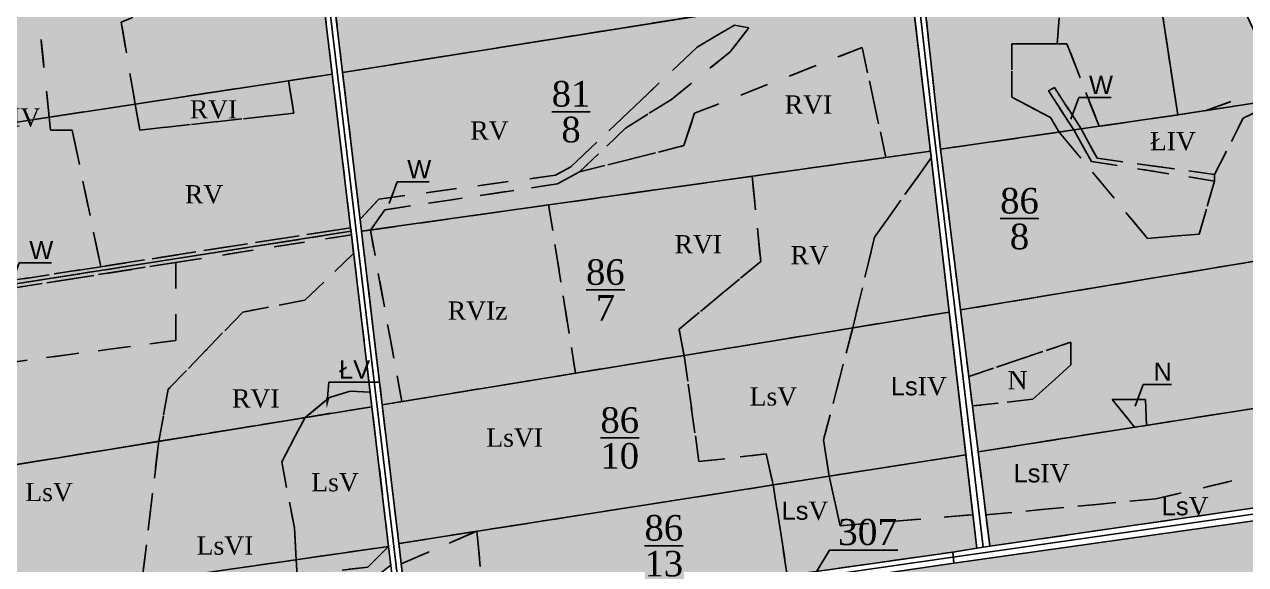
# Model space of a CAD drawing. Header units: millimetres. Extents: x 1380 to 3497, y 917 to 2357.
# Drawn here: x 2198.3 to 2666.4, y 1164.2 to 1371.3 of the extents above; entities that cross this region are included whole.
import ezdxf
from ezdxf import colors
from ezdxf.entities.mleader import LeaderData, LeaderLine
from ezdxf.math import Vec2, Vec3

# ---------------------------------------------------------------- set-up
doc = ezdxf.new("R2010")
doc.units = ezdxf.units.MM
doc.linetypes.add('UZYTEK', pattern=[20, 10, -10])
for name, color, linetype in [('DROGI ODSZKODOWANIA', 7, 'Continuous'), ('dzialki', 250, 'Continuous'), ('Num użytków', 250, 'Continuous'), ('Numeracja', 7, 'Continuous'), ('Obreb', 2, 'Continuous'), ('Odszkodowanie', 7, 'Continuous'), ('Pokolorwane użytki', 7, 'Continuous'), ('Rowy', 250, 'UZYTEK'), ('Uzytki', 250, 'UZYTEK'), ('W', 250, 'Continuous')]:
    doc.layers.add(name, color=color, linetype=linetype)
doc.styles.add('Całkowite', font='times.ttf', dxfattribs={"height": 10})
doc.styles.get("Standard").update_dxf_attribs({"font": 'arial.ttf'})
doc.styles.add('Uzytki', font='times.ttf', dxfattribs={"height": 7})
doc.styles.add('Ułamki', font='times.ttf', dxfattribs={"height": 14})

# ---------------------------------------------------------------- blocks, each defined once
blk = doc.blocks.new('_None')

msp = doc.modelspace()

# ---------------------------------------------------------------- hatches: boundary and pattern name
at = {"layer": 'Obreb', "true_color": 0xf4ee51}
h = msp.add_hatch(color=41, dxfattribs=at)
h.dxf.hatch_style = 1
h.paths.add_polyline_path([(1843.77, 2075.91), (1839.89, 2076.73), (1821.8, 2074.33), (1789.76, 2070.08), (1739.27, 2064.25), (1569.18, 2044.6), (1564.53, 2044.15), (1500.42, 2035.92), (1473.15, 2032.87), (1468.93, 1980), (1462.92, 1894.61), (1456.31, 1773.44), (1452.55, 1718.71), (1450.66, 1680.7), (1442.54, 1619.86), (1424.58, 1499.01), (1404.87, 1303.08), (1390.68, 1109.1), (1379.54, 977.39), (1416.06, 982.26), (1503.01, 993.87), (1504.63, 994.09), (1506.25, 994.3), (1621.93, 1009.75), (1623.42, 1009.95), (1726.06, 1023.65), (1744.84, 1026.16), (1749.27, 1026.75), (2001.11, 1060.37), (2068.99, 1069.43), (2152.68, 1080.6), (2558.18, 1139.98), (2925.58, 1191.89), (2950.42, 1195.27), (3034.81, 1077.94), (3080.44, 1228.22), (3101.82, 1235.05), (3049.2, 1373.09), (3047.94, 1379.97), (3036.54, 1465.16), (3034.11, 1481.41), (3037.35, 1523.54), (3064.08, 1535.14), (3042.44, 1582.63), (3034.82, 1599.34), (3026.23, 1623.42), (3022.72, 1647.12), (3015.17, 1693.82), (3010.46, 1738.63), (3007.5, 1779.8), (3007.5, 1828.93), (2995.54, 1854.86), (2982.24, 1913.84), (2978.33, 1926.18), (2939.25, 2070.19), (2911.03, 2085.83), (2875.11, 2109.04), (2851.35, 2127.45), (2832.79, 2142.28), (2800.7, 2188.75), (2762.52, 2156.94), (2761.01, 2154.88), (2592.26, 2137.52), (2569.19, 2140.22), (2541.29, 2148.28), (2358.61, 2230.49), (2370.36, 2167.83), (2372.08, 2158.65), (2124.8, 2119.92)])
h.paths.add_polyline_path([(2128.67, 2095.22), (2401.4, 2137.94), (2394.93, 2172.44), (2392, 2188.04), (2532.65, 2124.75), (2564.24, 2115.63), (2592.09, 2112.37), (2774.63, 2131.15), (2780.88, 2139.71), (2795.68, 2152.03), (2814.31, 2125.04), (2835.89, 2107.8), (2860.65, 2088.62), (2898.18, 2064.37), (2917.89, 2053.45), (2954.34, 1919.13), (2958.08, 1907.3), (2971.73, 1846.78), (2982.5, 1823.44), (2982.5, 1778.91), (2985.55, 1736.43), (2990.38, 1690.52), (2998.01, 1643.29), (3001.86, 1617.33), (3011.63, 1589.94), (3019.69, 1572.27), (3030.77, 1547.94), (3018.26, 1542.51), (3013.6, 1540.82), (3008.97, 1480.5), (3011.79, 1461.65), (3023.24, 1376.04), (3025.03, 1366.32), (3069.05, 1250.82), (3060.33, 1248.04), (3025.58, 1133.59), (2961.94, 1222.07), (2922.15, 1216.65), (2554.62, 1164.73), (2149.21, 1105.36), (2065.68, 1094.21), (1997.8, 1085.15), (1745.96, 1051.53), (1741.53, 1050.94), (1722.75, 1048.43), (1620.11, 1034.73), (1618.62, 1034.53), (1502.94, 1019.08), (1501.32, 1018.87), (1499.71, 1018.65), (1412.75, 1007.04), (1407.07, 1006.29), (1415.61, 1107.14), (1429.78, 1300.92), (1449.4, 1495.92), (1467.3, 1616.37), (1475.58, 1678.42), (1477.51, 1717.23), (1481.26, 1771.9), (1487.87, 1893.05), (1493.86, 1978.13), (1496.43, 2010.32), (1503.4, 2011.1), (1567.32, 2019.31), (1571.82, 2019.74), (1742.14, 2039.42), (1792.84, 2045.27), (1825.09, 2049.55), (1838.91, 2051.38), (1843.08, 2050.5)], flags=16)
at = {"layer": 'Pokolorwane użytki', "true_color": 0xffff5c}
h = msp.add_hatch(color=51, dxfattribs=at)
h.dxf.hatch_style = 1
h.paths.add_polyline_path([(2628.73, 1413.29), (2626.61, 1427.18), (2572.99, 1471.93), (2546.97, 1466.94), (2538.49, 1473.32), (2537.02, 1487.04), (2534.17, 1484.75), (2533.15, 1472.39), (2549.5, 1323.48), (2594.98, 1330.06), (2591.68, 1335.66), (2576.79, 1343.4), (2576.79, 1363.93), (2594.23, 1363.93), (2597.49, 1408.45)])
h = msp.add_hatch(color=51, dxfattribs=at)
h.dxf.hatch_style = 1
h.paths.add_polyline_path([(2531.65, 1442.06), (2522.24, 1429.78), (2503.95, 1427.31), (2499.99, 1468.26), (2484.37, 1465.95), (2487.23, 1433.49), (2448.89, 1416.09), (2445.72, 1460.26), (2429.12, 1457.82), (2416.31, 1455.93), (2428.27, 1391.51), (2361.27, 1377.9), (2347.03, 1445.73), (2309.82, 1440.25), (2320.24, 1352.89), (2538.01, 1387.59)])
h = msp.add_hatch(color=51, dxfattribs=at)
h.dxf.hatch_style = 1
h.paths.add_polyline_path([(2239.5, 1373.92), (2235.38, 1372.25), (2240.74, 1340.78), (2316.28, 1352.27), (2313.57, 1375.02), (2295.3, 1374.66), (2287.96, 1437.33), (2253.86, 1432.43)])
h = msp.add_hatch(color=51, dxfattribs=at)
h.dxf.hatch_style = 1
h.paths.add_polyline_path([(2253.86, 1432.43), (2198.43, 1424.47), (2207.78, 1335.76), (2240.74, 1340.78), (2237.14, 1361.94), (2235.38, 1372.25), (2239.5, 1373.92)])
at = {"layer": 'Pokolorwane użytki', "true_color": 0x97d88a}
h = msp.add_hatch(color=73, dxfattribs=at)
h.dxf.hatch_style = 1
h.paths.add_polyline_path([(2198.43, 1424.47), (2154.09, 1418.1), (2161.34, 1355.19), (2164.34, 1329.15), (2207.78, 1335.76)])
at = {"layer": 'Pokolorwane użytki', "true_color": 0xffff5c}
h = msp.add_hatch(color=51, dxfattribs=at)
h.dxf.hatch_style = 1
h.paths.add_polyline_path([(2666.43, 1375.9), (2640.33, 1414.76), (2628.73, 1413.29), (2640.45, 1336.63), (2651.34, 1338.32), (2679.06, 1348.43)])
h = msp.add_hatch(color=51, dxfattribs=at)
h.dxf.hatch_style = 1
h.paths.add_polyline_path([(2628.73, 1413.29), (2597.49, 1408.45), (2594.23, 1363.93), (2597.94, 1363.93), (2610.26, 1332.26), (2640.45, 1336.63)])
h = msp.add_hatch(color=51, dxfattribs=at)
h.dxf.hatch_style = 1
h.paths.add_polyline_path([(2456.16, 1362.64), (2470.49, 1371.1), (2475.96, 1369.98), (2468.84, 1360.79), (2446.28, 1342.56), (2428.74, 1331.55), (2411.08, 1314.8), (2451.02, 1324.85), (2455.21, 1337.25), (2519.4, 1362.51), (2528.53, 1320.34), (2545.59, 1322.74), (2538.01, 1387.59), (2320.24, 1352.89), (2326.95, 1296.63), (2334.15, 1304.37), (2401.88, 1313.49), (2407.76, 1316.74), (2432.25, 1339.96)])
at = {"layer": 'Pokolorwane użytki', "true_color": 0x5b8edb}
h = msp.add_hatch(color=153, dxfattribs=at)
h.dxf.hatch_style = 1
h.paths.add_polyline_path([(2468.84, 1360.79), (2475.96, 1369.98), (2470.49, 1371.1), (2456.16, 1362.64), (2432.25, 1339.96), (2407.76, 1316.74), (2401.88, 1313.49), (2334.15, 1304.37), (2326.95, 1296.63), (2327.5, 1292.02), (2330.89, 1292.5), (2336.39, 1300.24), (2402.59, 1310.17), (2411.08, 1314.8), (2428.74, 1331.55), (2446.28, 1342.56)])
at = {"layer": 'Pokolorwane użytki', "true_color": 0xffff5c}
h = msp.add_hatch(color=51, dxfattribs=at)
h.dxf.hatch_style = 1
h.paths.add_polyline_path([(2528.53, 1320.34), (2519.4, 1362.51), (2455.21, 1337.25), (2451.02, 1324.85), (2411.08, 1314.8), (2402.59, 1310.17), (2336.39, 1300.24), (2330.89, 1292.5)])
at = {"layer": 'Pokolorwane użytki', "true_color": 0x3bd23d}
h = msp.add_hatch(color=93, dxfattribs=at)
h.dxf.hatch_style = 1
h.paths.add_polyline_path([(2597.94, 1363.93), (2594.23, 1363.93), (2576.79, 1363.93), (2576.79, 1343.4), (2591.68, 1335.66), (2594.98, 1330.06), (2600.55, 1330.86), (2590.89, 1345.86), (2593.16, 1347.11), (2603.39, 1331.27), (2610.26, 1332.26)])
at = {"layer": 'Pokolorwane użytki', "true_color": 0xffff5c}
h = msp.add_hatch(color=51, dxfattribs=at)
h.dxf.hatch_style = 1
h.paths.add_polyline_path([(2316.28, 1352.27), (2299.46, 1349.71), (2301.54, 1337.25), (2242.47, 1330.81), (2240.74, 1340.78), (2207.78, 1335.76), (2208.3, 1330.81), (2216.62, 1330.81), (2227.53, 1278.43), (2323.31, 1293.33)])
h = msp.add_hatch(color=51, dxfattribs=at)
h.dxf.hatch_style = 1
h.paths.add_polyline_path([(2240.74, 1340.78), (2242.47, 1330.81), (2301.54, 1337.25), (2299.46, 1349.71)])
h = msp.add_hatch(color=51, dxfattribs=at)
h.dxf.hatch_style = 1
h.paths.add_polyline_path([(2594.98, 1330.06), (2549.5, 1323.48), (2557.12, 1261.88), (2868.74, 1313.39), (2861.18, 1316.93), (2833.84, 1316.93), (2732.73, 1302.39), (2713.15, 1292.98), (2700.56, 1297.84), (2687.85, 1309.43), (2689.39, 1311.12), (2702.18, 1300.2), (2713.62, 1296.03), (2730.58, 1304.77), (2740.1, 1330.76), (2735.45, 1351.03), (2696.33, 1345.29), (2681.15, 1342.94), (2665.54, 1335.39), (2654.55, 1313.79), (2654.55, 1311.29), (2648.6, 1290.89), (2628.8, 1289.28)])
at = {"layer": 'Pokolorwane użytki', "true_color": 0x3bd23d}
h = msp.add_hatch(color=93, dxfattribs=at)
h.dxf.hatch_style = 1
h.paths.add_polyline_path([(2679.06, 1348.43), (2651.34, 1338.32), (2681.15, 1342.94)])
at = {"layer": 'Pokolorwane użytki', "true_color": 0x5b8edb}
h = msp.add_hatch(color=153, dxfattribs=at)
h.dxf.hatch_style = 1
h.paths.add_polyline_path([(2593.16, 1347.11), (2590.89, 1345.86), (2600.55, 1330.86), (2603.39, 1331.27)])
at = {"layer": 'Pokolorwane użytki', "true_color": 0x3bd23d}
h = msp.add_hatch(color=93, dxfattribs=at)
h.dxf.hatch_style = 1
h.paths.add_polyline_path([(2665.54, 1335.39), (2681.15, 1342.94), (2651.34, 1338.32), (2640.45, 1336.63), (2610.26, 1332.26), (2603.39, 1331.27), (2609.49, 1320.04), (2654.55, 1313.79)])
at = {"layer": 'Pokolorwane użytki', "true_color": 0x97d88a}
h = msp.add_hatch(color=73, dxfattribs=at)
h.dxf.hatch_style = 1
h.paths.add_polyline_path([(2216.62, 1330.81), (2208.3, 1330.81), (2207.78, 1335.76), (2164.34, 1329.15), (2170.13, 1269.51), (2227.53, 1278.43)])
at = {"layer": 'Pokolorwane użytki', "true_color": 0x3bd23d}
h = msp.add_hatch(color=93, dxfattribs=at)
h.dxf.hatch_style = 1
h.paths.add_polyline_path([(2654.55, 1311.29), (2607.35, 1318.79), (2600.55, 1330.86), (2594.98, 1330.06), (2628.8, 1289.28), (2648.6, 1290.89)])
at = {"layer": 'Pokolorwane użytki', "true_color": 0x5b8edb}
h = msp.add_hatch(color=153, dxfattribs=at)
h.dxf.hatch_style = 1
h.paths.add_polyline_path([(2609.49, 1320.04), (2603.39, 1331.27), (2600.55, 1330.86), (2607.35, 1318.79), (2654.55, 1311.29), (2654.55, 1313.79)])
at = {"layer": 'Pokolorwane użytki', "true_color": 0xffff5c}
h = msp.add_hatch(color=51, dxfattribs=at)
h.dxf.hatch_style = 1
h.paths.add_polyline_path([(2545.89, 1320.19), (2545.59, 1322.74), (2528.53, 1320.34), (2477.28, 1313.12), (2480.54, 1280.39), (2449.25, 1254.52), (2451.14, 1244.4), (2515.83, 1254.98), (2524.21, 1289.8)])
h = msp.add_hatch(color=51, dxfattribs=at)
h.dxf.hatch_style = 1
h.paths.add_polyline_path([(2545.89, 1320.19), (2524.21, 1289.8), (2515.83, 1254.98), (2552.8, 1261.02)])
h = msp.add_hatch(color=51, dxfattribs=at)
h.dxf.hatch_style = 1
h.paths.add_polyline_path([(2399.23, 1302.13), (2409.53, 1237.6), (2451.14, 1244.4), (2449.25, 1254.52), (2480.54, 1280.39), (2477.28, 1313.12)])
at = {"layer": 'Pokolorwane użytki', "true_color": 0x5e6624}
h = msp.add_hatch(color=59, dxfattribs=at)
h.dxf.hatch_style = 1
h.paths.add_polyline_path([(2557.12, 1261.88), (2560.28, 1236.36), (2599.39, 1249.55), (2599.39, 1240.83), (2584.9, 1227.59), (2561.68, 1225.03), (2563.85, 1207.44), (2623.86, 1216.88), (2615.32, 1227.46), (2628, 1227.46), (2628.44, 1217.6), (2795.16, 1243.82), (2792.14, 1262.05), (2835.41, 1270.75), (2831.06, 1249.47), (2922.31, 1263.82), (2926.18, 1293.67), (2901.63, 1283.32), (2898.92, 1287.88), (2896.83, 1286.98), (2884.61, 1305.99), (2868.74, 1313.39)])
at = {"layer": 'Pokolorwane użytki', "true_color": 0xffff5c}
h = msp.add_hatch(color=51, dxfattribs=at)
h.dxf.hatch_style = 1
h.paths.add_polyline_path([(2399.23, 1302.13), (2330.89, 1292.5), (2342.91, 1226.7), (2409.53, 1237.6)])
at = {"layer": 'Pokolorwane użytki', "true_color": 0x5b8edb}
h = msp.add_hatch(color=153, dxfattribs=at)
h.dxf.hatch_style = 1
h.paths.add_polyline_path([(2323.47, 1292.01), (2323.31, 1293.33), (2227.53, 1278.43), (2170.13, 1269.51), (2170.28, 1268)])
at = {"layer": 'Pokolorwane użytki', "true_color": 0xffff5c}
h = msp.add_hatch(color=51, dxfattribs=at)
h.dxf.hatch_style = 1
h.paths.add_polyline_path([(2330.89, 1292.5), (2327.5, 1292.02), (2335.43, 1225.48), (2342.91, 1226.7)])
h = msp.add_hatch(color=51, dxfattribs=at)
h.dxf.hatch_style = 1
h.paths.add_polyline_path([(2253.43, 1231.42), (2281.98, 1261.04), (2305.81, 1265.58), (2324.48, 1283.55), (2323.63, 1290.7), (2256.28, 1280.06), (2256.28, 1250.18), (2169.59, 1238.6), (2173.12, 1199), (2249.77, 1211.47)])
at = {"layer": 'Pokolorwane użytki', "true_color": 0x5b8edb}
h = msp.add_hatch(color=153, dxfattribs=at)
h.dxf.hatch_style = 1
h.paths.add_polyline_path([(2170.28, 1268), (2170.42, 1266.5), (2256.28, 1280.06), (2323.63, 1290.7), (2323.47, 1292.01)])
at = {"layer": 'Pokolorwane użytki', "true_color": 0xffff5c}
h = msp.add_hatch(color=51, dxfattribs=at)
h.dxf.hatch_style = 1
h.paths.add_polyline_path([(2324.48, 1283.55), (2305.81, 1265.58), (2281.98, 1261.04), (2253.43, 1231.42), (2249.77, 1211.47), (2305.9, 1220.6), (2315.24, 1228.29), (2323.15, 1230.7), (2330.83, 1230.29)])
at = {"layer": 'Pokolorwane użytki', "true_color": 0x97d88a}
h = msp.add_hatch(color=73, dxfattribs=at)
h.dxf.hatch_style = 1
h.paths.add_polyline_path([(2169.59, 1238.6), (2256.28, 1250.18), (2256.28, 1280.06), (2170.42, 1266.5), (2166.79, 1265.92), (2014.58, 1243.08), (2007.72, 1172.1), (2173.12, 1199)])
at = {"layer": 'Pokolorwane użytki', "true_color": 0x5e6624}
h = msp.add_hatch(color=59, dxfattribs=at)
h.dxf.hatch_style = 1
h.paths.add_polyline_path([(2552.8, 1261.02), (2515.83, 1254.98), (2504.63, 1212), (2506.8, 1198.09), (2559.2, 1206.28)])
h = msp.add_hatch(color=59, dxfattribs=at)
h.dxf.hatch_style = 1
h.paths.add_polyline_path([(2552.8, 1261.02), (2515.83, 1254.98), (2504.63, 1212), (2506.8, 1198.09), (2559.2, 1206.28)])
h = msp.add_hatch(color=59, dxfattribs=at)
h.dxf.hatch_style = 1
h.paths.add_polyline_path([(2552.8, 1261.02), (2515.83, 1254.98), (2504.63, 1212), (2506.8, 1198.09), (2559.2, 1206.28)])
h = msp.add_hatch(color=59, dxfattribs=at)
h.dxf.hatch_style = 1
h.paths.add_polyline_path([(2552.8, 1261.02), (2515.83, 1254.98), (2504.63, 1212), (2506.8, 1198.09), (2559.2, 1206.28)])
h = msp.add_hatch(color=59, dxfattribs=at)
h.dxf.hatch_style = 1
h.paths.add_polyline_path([(2552.8, 1261.02), (2515.83, 1254.98), (2504.63, 1212), (2506.8, 1198.09), (2559.2, 1206.28)])
h = msp.add_hatch(color=59, dxfattribs=at)
h.dxf.hatch_style = 1
h.paths.add_polyline_path([(2515.83, 1254.98), (2451.14, 1244.4), (2456.87, 1203.68), (2482.58, 1206.63), (2485.31, 1194.73), (2506.8, 1198.09), (2504.63, 1212)])
at = {"layer": 'Pokolorwane użytki', "true_color": 0xff3333}
h = msp.add_hatch(color=20, dxfattribs=at)
h.dxf.hatch_style = 1
h.paths.add_polyline_path([(2599.39, 1240.83), (2599.39, 1249.55), (2560.28, 1236.36), (2561.68, 1225.03), (2584.9, 1227.59)])
at = {"layer": 'Pokolorwane użytki', "true_color": 0x5e6624}
h = msp.add_hatch(color=59, dxfattribs=at)
h.dxf.hatch_style = 1
h.paths.add_polyline_path([(2335.43, 1225.48), (2341.78, 1172.29), (2485.31, 1194.73), (2482.58, 1206.63), (2456.87, 1203.68), (2451.14, 1244.4)])
h = msp.add_hatch(color=59, dxfattribs=at)
h.dxf.hatch_style = 1
h.paths.add_polyline_path([(2727.62, 1233.2), (2696.57, 1228.32), (2698.81, 1205.11), (2631.98, 1189.41), (2566.84, 1183.27), (2568.33, 1171.23), (2743.91, 1196.65)])
at = {"layer": 'Pokolorwane użytki', "true_color": 0x3bd23d}
h = msp.add_hatch(color=93, dxfattribs=at)
h.dxf.hatch_style = 1
h.paths.add_polyline_path([(2330.83, 1230.29), (2323.15, 1230.7), (2315.24, 1228.29), (2305.9, 1220.6), (2331.49, 1224.76)])
at = {"layer": 'Pokolorwane użytki', "true_color": 0x5e6624}
h = msp.add_hatch(color=59, dxfattribs=at)
h.dxf.hatch_style = 1
h.paths.add_polyline_path([(2698.81, 1205.11), (2696.57, 1228.32), (2563.85, 1207.44), (2566.84, 1183.27), (2631.98, 1189.41)])
at = {"layer": 'Pokolorwane użytki', "true_color": 0xff3333}
h = msp.add_hatch(color=20, dxfattribs=at)
h.dxf.hatch_style = 1
h.paths.add_polyline_path([(2615.32, 1227.46), (2623.86, 1216.88), (2628.44, 1217.6), (2628, 1227.46)])
at = {"layer": 'Pokolorwane użytki', "true_color": 0x5e6624}
h = msp.add_hatch(color=59, dxfattribs=at)
h.dxf.hatch_style = 1
h.paths.add_polyline_path([(2331.49, 1224.76), (2305.9, 1220.6), (2296.9, 1203.57), (2301.77, 1178.31), (2302.48, 1166.08), (2337.88, 1171.16)])
h = msp.add_hatch(color=59, dxfattribs=at)
h.dxf.hatch_style = 1
h.paths.add_polyline_path([(2296.9, 1203.57), (2305.9, 1220.6), (2249.77, 1211.47), (2243.32, 1157.6), (2302.48, 1166.08), (2301.77, 1178.31)])
h = msp.add_hatch(color=59, dxfattribs=at)
h.dxf.hatch_style = 1
h.paths.add_polyline_path([(2249.77, 1211.47), (2173.12, 1199), (2182.86, 1148.92), (2218.05, 1153.97), (2243.32, 1157.6)])
h = msp.add_hatch(color=59, dxfattribs=at)
h.dxf.hatch_style = 1
h.paths.add_polyline_path([(2561.88, 1183.34), (2559.2, 1206.28), (2506.8, 1198.09), (2510.96, 1179.08)])
h = msp.add_hatch(color=59, dxfattribs=at)
h.dxf.hatch_style = 1
h.paths.add_polyline_path([(2488.2, 1176.25), (2485.31, 1194.73), (2371.75, 1176.98), (2374.92, 1143.56), (2490.74, 1160.02)])
h = msp.add_hatch(color=59, dxfattribs=at)
h.dxf.hatch_style = 1
h.paths.add_polyline_path([(2506.8, 1198.09), (2485.31, 1194.73), (2488.2, 1176.25), (2490.74, 1160.02), (2554.17, 1169.03), (2563.39, 1170.46), (2561.88, 1183.34), (2510.96, 1179.08)])
h = msp.add_hatch(color=59, dxfattribs=at)
h.dxf.hatch_style = 1
h.paths.add_polyline_path([(2371.75, 1176.98), (2347.53, 1173.19), (2341.78, 1172.29), (2342.71, 1164.47)])
h = msp.add_hatch(color=59, dxfattribs=at)
h.dxf.hatch_style = 1
h.paths.add_polyline_path([(2371.75, 1176.98), (2342.71, 1164.47), (2345.7, 1139.41), (2374.92, 1143.56)])
h = msp.add_hatch(color=59, dxfattribs=at)
h.dxf.hatch_style = 1
h.paths.add_polyline_path([(2332.84, 1159.34), (2338.74, 1163.95), (2337.88, 1171.16), (2329.96, 1163.27), (2302.83, 1159.99), (2302.48, 1166.08), (2243.32, 1157.6), (2218.05, 1153.97), (2220.54, 1141.3)])
h = msp.add_hatch(color=59, dxfattribs=at)
h.dxf.hatch_style = 1
h.paths.add_polyline_path([(2329.96, 1163.27), (2337.88, 1171.16), (2302.48, 1166.08), (2302.83, 1159.99)])

# ---------------------------------------------------------------- linework, layer by layer
at = {"layer": 'DROGI ODSZKODOWANIA', "color": 3}
for points in [[(2265.93, 1791.41), (2343.72, 1139.12)], [(2992.31, 1525.71), (2960.43, 1512.87), (2937.7, 1508.6), (2904.16, 1497.98), (2872.96, 1490.23), (2849.03, 1487.98), (2813.96, 1486.55), (2781.52, 1491.27), (2753.76, 1503.22), (2729.92, 1517.76), (2725.39, 1518.74), (2539.91, 1491.88), (2531.68, 1485.8), (2530.63, 1472.39), (2545.87, 1338.89), (2565.86, 1170.85)]]:
    msp.add_lwpolyline(points, dxfattribs=at)
at = {"layer": 'DROGI ODSZKODOWANIA', "color": 5}
msp.add_lwpolyline([(2210.2, 1117.22), (2344.14, 1136.7), (2554.22, 1167.03), (2919.31, 1219.3), (2940.6, 1379.7), (2993.24, 1522.44), (3004.56, 1534.26)], dxfattribs=at)
at = {"layer": 'dzialki'}
for points in [[(2341.74, 1138.84), (2337.88, 1171.16), (2331.49, 1224.76), (2323.63, 1290.7), (2323.63, 1290.7), (2323.47, 1292.01), (2323.31, 1293.33), (2316.28, 1352.27), (2305.83, 1439.9), (2299.6, 1492.17), (2293.5, 1543.29), (2288.29, 1587.02), (2282.63, 1634.46), (2275.55, 1693.83)], [(2279.51, 1694.38), (2286.6, 1634.97), (2292.2, 1587.98), (2297.48, 1543.76), (2303.48, 1493.4), (2304.04, 1488.66), (2309.82, 1440.25), (2320.24, 1352.89), (2327.5, 1292.02), (2335.43, 1225.48), (2341.78, 1172.29), (2345.7, 1139.41)], [(2554.62, 1164.73), (2554.17, 1169.03)]]:
    msp.add_lwpolyline(points, dxfattribs=at)
for points in [[(2922.15, 1216.65), (2941.5, 1365.77), (2943.1, 1379.76), (2995.89, 1523.09), (3002.67, 1527.61), (3006.28, 1540.33), (2993.2, 1529.13), (2991.41, 1522.29), (2938.48, 1379.27), (2930.05, 1323.53), (2922.31, 1263.82), (2916.33, 1221.62), (2568.33, 1171.23), (2563.39, 1170.46), (2554.17, 1169.03), (2554.62, 1164.73)], [(2615.51, 1499.76), (2670.66, 1508.03), (2696.33, 1345.29), (2640.45, 1336.63), (2615.51, 1499.76)], [(2539.86, 1489.32), (2615.51, 1499.76), (2640.45, 1336.63), (2549.5, 1323.48), (2533.15, 1472.39), (2534.17, 1484.75), (2539.86, 1489.32)], [(2309.82, 1440.25), (2528.1, 1472.39), (2538.01, 1387.59), (2320.24, 1352.89), (2309.82, 1440.25)], [(2533.15, 1472.39), (2549.5, 1323.48), (2557.12, 1261.88), (2563.85, 1207.44), (2568.33, 1171.23), (2563.39, 1170.46), (2528.1, 1472.39), (2533.15, 1472.39)], [(2030.03, 1400.94), (2032.76, 1400.66), (2305.83, 1439.9), (2316.28, 1352.27), (2020.79, 1307.31), (2018.31, 1307.33), (2028.58, 1389.41), (2030.03, 1400.94)], [(2320.24, 1352.89), (2538.01, 1387.59), (2545.59, 1322.74), (2327.5, 1292.02), (2320.24, 1352.89)], [(2930.05, 1323.53), (2938.48, 1379.27), (2914.65, 1376.38), (2825.19, 1364.17), (2761.02, 1354.77), (2696.33, 1345.29), (2640.45, 1336.63), (2549.5, 1323.48), (2557.12, 1261.88), (2930.05, 1323.53), (2938.48, 1379.27)], [(2018.31, 1307.33), (2020.79, 1307.31), (2316.28, 1352.27), (2323.31, 1293.33), (2323.47, 1292.01), (2170.28, 1268), (2166.6, 1267.43), (2014.71, 1244.43), (2011.92, 1244.13), (2018.31, 1307.33)], [(2327.5, 1292.02), (2545.59, 1322.74), (2552.8, 1261.02), (2335.43, 1225.48), (2327.5, 1292.02)], [(2930.05, 1323.53), (2922.31, 1263.82), (2563.85, 1207.44), (2557.12, 1261.88), (2930.05, 1323.53)], [(2011.92, 1244.13), (2014.71, 1244.43), (2166.6, 1267.43), (2170.28, 1268), (2323.47, 1292.01), (2323.63, 1290.7), (2331.49, 1224.76), (2007.72, 1172.1), (2004.58, 1171.59), (2011.92, 1244.13)], [(2335.43, 1225.48), (2552.8, 1261.02), (2559.2, 1206.28), (2341.78, 1172.29), (2335.43, 1225.48)], [(2563.85, 1207.44), (2568.33, 1171.23), (2916.33, 1221.62), (2922.31, 1263.82), (2563.85, 1207.44), (2568.33, 1171.23)], [(2004.58, 1171.59), (2007.72, 1172.1), (2331.49, 1224.76), (2337.88, 1171.16), (2002.99, 1123.12), (1999.62, 1122.64), (2004.58, 1171.59)], [(2341.78, 1172.29), (2345.7, 1139.41), (2554.17, 1169.03), (2563.39, 1170.46), (2559.2, 1206.28), (2341.78, 1172.29)], [(1999.62, 1122.64), (2002.99, 1123.12), (2337.88, 1171.16), (2341.74, 1138.84), (1999.87, 1090.26), (1996.3, 1089.79), (1999.62, 1122.64)], [(2554.62, 1164.73), (2554.17, 1169.03), (2345.7, 1139.41), (2209.81, 1120.09), (2210.59, 1114.35)]]:
    msp.add_lwpolyline(points, close=True, dxfattribs=at)
at = {"layer": 'Obreb'}
msp.add_lwpolyline([(2922.15, 1216.65), (2554.62, 1164.73), (2149.21, 1105.36), (2065.68, 1094.21), (1997.8, 1085.15), (1745.96, 1051.53), (1741.53, 1050.94), (1722.75, 1048.43), (1620.11, 1034.73), (1618.62, 1034.53), (1502.94, 1019.08), (1501.32, 1018.87), (1499.71, 1018.65), (1412.75, 1007.04), (1407.07, 1006.29), (1415.61, 1107.14), (1429.78, 1300.92), (1449.4, 1495.92), (1467.3, 1616.37), (1475.58, 1678.42)], dxfattribs=at)
at = {"layer": 'Odszkodowanie', "ltscale": 0.1}
msp.add_lwpolyline([(2929.07, 1293.83), (2919.31, 1219.3), (2554.22, 1167.03)], dxfattribs=at)
at = {"layer": 'Rowy'}
for points in [[(2330.89, 1292.5), (2336.39, 1300.24), (2402.59, 1310.17), (2411.08, 1314.8), (2428.74, 1331.55), (2446.28, 1342.56), (2468.84, 1360.79), (2475.96, 1369.98), (2470.49, 1371.1), (2456.16, 1362.64), (2432.25, 1339.96), (2407.76, 1316.74), (2401.88, 1313.49), (2334.15, 1304.37), (2326.95, 1296.63), (2327.5, 1292.02), (2330.89, 1292.5)], [(2600.55, 1330.86), (2590.89, 1345.86), (2593.16, 1347.11), (2603.39, 1331.27), (2600.55, 1330.86)], [(2600.55, 1330.86), (2607.35, 1318.79), (2654.55, 1311.29), (2654.55, 1313.79), (2609.49, 1320.04), (2603.39, 1331.27), (2600.55, 1330.86)], [(2323.47, 1292.01), (2323.31, 1293.33), (2227.53, 1278.43), (2170.13, 1269.51), (2170.28, 1268)], [(2256.28, 1280.06), (2323.63, 1290.7), (2323.47, 1292.01), (2170.28, 1268), (2170.42, 1266.5)]]:
    msp.add_lwpolyline(points, close=True, dxfattribs=at)
for points in [[(2014.84, 1245.77), (2166.41, 1268.94), (2170.13, 1269.51), (2323.31, 1293.33), (2323.63, 1290.7), (2170.42, 1266.5), (2166.79, 1265.92), (2014.58, 1243.08), (2014.84, 1245.77)], [(2323.47, 1292.01), (2170.28, 1268), (2166.6, 1267.43), (2014.41, 1244.38)]]:
    msp.add_lwpolyline(points, dxfattribs=at)
at = {"layer": 'Uzytki'}
for points in [[(2626.61, 1427.18), (2572.99, 1471.93), (2546.97, 1466.94), (2538.49, 1473.32), (2537.02, 1487.04), (2534.17, 1484.75), (2533.15, 1472.39), (2549.5, 1323.48), (2594.98, 1330.06), (2591.68, 1335.66), (2576.79, 1343.4), (2576.79, 1363.93), (2594.23, 1363.93), (2597.49, 1408.45), (2628.73, 1413.29)], [(2347.03, 1445.73), (2309.82, 1440.25), (2320.24, 1352.89), (2538.01, 1387.59), (2531.65, 1442.06), (2522.24, 1429.78), (2503.95, 1427.31), (2499.99, 1468.26), (2484.37, 1465.95), (2487.23, 1433.49), (2448.89, 1416.09), (2445.72, 1460.26), (2429.12, 1457.82), (2416.31, 1455.93), (2428.27, 1391.51), (2361.27, 1377.9)], [(2287.96, 1437.33), (2253.86, 1432.43), (2239.5, 1373.92), (2235.38, 1372.25), (2240.74, 1340.78), (2316.28, 1352.27), (2313.57, 1375.02), (2295.3, 1374.66)], [(2253.86, 1432.43), (2198.43, 1424.47), (2207.78, 1335.76), (2240.74, 1340.78), (2235.38, 1372.25), (2239.5, 1373.92)], [(2198.43, 1424.47), (2154.09, 1418.1), (2161.34, 1355.19), (2164.34, 1329.15), (2207.78, 1335.76)], [(2666.43, 1375.9), (2640.33, 1414.76), (2628.73, 1413.29), (2640.45, 1336.63), (2651.34, 1338.32), (2679.06, 1348.43)], [(2628.73, 1413.29), (2597.49, 1408.45), (2594.23, 1363.93), (2597.94, 1363.93), (2610.26, 1332.26), (2640.45, 1336.63)], [(2432.25, 1339.96), (2456.16, 1362.64), (2470.49, 1371.1), (2475.96, 1369.98), (2468.84, 1360.79), (2446.28, 1342.56), (2428.74, 1331.55), (2411.08, 1314.8), (2451.02, 1324.85), (2455.21, 1337.25), (2519.4, 1362.51), (2528.53, 1320.34), (2545.59, 1322.74), (2538.01, 1387.59), (2320.24, 1352.89), (2326.95, 1296.63), (2334.15, 1304.37), (2401.88, 1313.49), (2407.76, 1316.74)], [(2519.4, 1362.51), (2455.21, 1337.25), (2451.02, 1324.85), (2411.08, 1314.8), (2402.59, 1310.17), (2336.39, 1300.24), (2330.89, 1292.5), (2528.53, 1320.34)], [(2594.98, 1330.06), (2591.68, 1335.66), (2576.79, 1343.4), (2576.79, 1363.93), (2597.94, 1363.93), (2610.26, 1332.26), (2603.39, 1331.27), (2593.16, 1347.11), (2590.89, 1345.86), (2600.55, 1330.86), (2594.98, 1330.06)], [(2597.94, 1363.93), (2594.23, 1363.93), (2576.79, 1363.93), (2576.79, 1343.4), (2591.68, 1335.66), (2594.98, 1330.06), (2600.55, 1330.86), (2590.89, 1345.86), (2593.16, 1347.11), (2603.39, 1331.27), (2610.26, 1332.26)], [(2316.28, 1352.27), (2299.46, 1349.71), (2301.54, 1337.25), (2242.47, 1330.81), (2240.74, 1340.78), (2207.78, 1335.76), (2208.3, 1330.81), (2216.62, 1330.81), (2227.53, 1278.43), (2323.31, 1293.33)], [(2299.46, 1349.71), (2240.74, 1340.78), (2242.47, 1330.81), (2301.54, 1337.25)], [(2301.54, 1337.25), (2299.46, 1349.71), (2240.74, 1340.78), (2242.47, 1330.81)], [(2594.98, 1330.06), (2549.5, 1323.48), (2557.12, 1261.88), (2868.74, 1313.39), (2861.18, 1316.93), (2833.84, 1316.93), (2732.73, 1302.39), (2713.15, 1292.98), (2700.56, 1297.84), (2687.85, 1309.43), (2689.39, 1311.12), (2702.18, 1300.2), (2713.62, 1296.03), (2730.58, 1304.77), (2740.1, 1330.76), (2735.45, 1351.03), (2696.33, 1345.29), (2681.15, 1342.94), (2665.54, 1335.39), (2654.55, 1313.79), (2654.55, 1311.29), (2648.6, 1290.89), (2628.8, 1289.28)], [(2679.06, 1348.43), (2651.34, 1338.32), (2681.15, 1342.94)], [(2665.54, 1335.39), (2681.15, 1342.94), (2651.34, 1338.32), (2640.45, 1336.63), (2610.26, 1332.26), (2603.39, 1331.27), (2609.49, 1320.04), (2654.55, 1313.79)], [(2216.62, 1330.81), (2208.3, 1330.81), (2207.78, 1335.76), (2164.34, 1329.15), (2170.13, 1269.51), (2227.53, 1278.43)], [(2654.55, 1311.29), (2607.35, 1318.79), (2600.55, 1330.86), (2594.98, 1330.06), (2628.8, 1289.28), (2648.6, 1290.89)], [(2609.49, 1320.04), (2603.39, 1331.27), (2600.55, 1330.86), (2607.35, 1318.79), (2654.55, 1311.29), (2654.55, 1313.79)], [(2524.21, 1289.8), (2545.89, 1320.19), (2545.59, 1322.74), (2528.53, 1320.34), (2477.28, 1313.12), (2480.54, 1280.39), (2449.25, 1254.52), (2451.14, 1244.4), (2515.83, 1254.98)], [(2545.89, 1320.19), (2524.21, 1289.8), (2515.83, 1254.98), (2552.8, 1261.02)], [(2480.54, 1280.39), (2477.28, 1313.12), (2399.23, 1302.13), (2409.53, 1237.6), (2451.14, 1244.4), (2449.25, 1254.52)], [(2835.41, 1270.75), (2831.06, 1249.47), (2922.31, 1263.82), (2926.18, 1293.67), (2901.63, 1283.32), (2898.92, 1287.88), (2896.83, 1286.98), (2884.61, 1305.99), (2868.74, 1313.39), (2557.12, 1261.88), (2560.28, 1236.36), (2599.39, 1249.55), (2599.39, 1240.83), (2584.9, 1227.59), (2561.68, 1225.03), (2563.85, 1207.44), (2623.86, 1216.88), (2615.32, 1227.46), (2628, 1227.46), (2628.44, 1217.6), (2795.16, 1243.82), (2792.14, 1262.05)], [(2330.89, 1292.5), (2342.91, 1226.7), (2409.53, 1237.6), (2399.23, 1302.13), (2330.89, 1292.5)], [(2330.89, 1292.5), (2327.5, 1292.02), (2335.43, 1225.48), (2342.91, 1226.7)], [(2253.43, 1231.42), (2281.98, 1261.04), (2305.81, 1265.58), (2324.48, 1283.55), (2323.63, 1290.7), (2256.28, 1280.06), (2256.28, 1250.18), (2169.59, 1238.6), (2173.12, 1199), (2249.77, 1211.47)], [(2324.48, 1283.55), (2305.81, 1265.58), (2281.98, 1261.04), (2253.43, 1231.42), (2249.77, 1211.47), (2305.9, 1220.6), (2315.24, 1228.29), (2323.15, 1230.7), (2330.83, 1230.29)], [(2169.59, 1238.6), (2256.28, 1250.18), (2256.28, 1280.06), (2170.42, 1266.5), (2166.79, 1265.92), (2014.58, 1243.08), (2007.72, 1172.1), (2173.12, 1199)], [(2552.8, 1261.02), (2515.83, 1254.98), (2504.63, 1212), (2506.8, 1198.09), (2559.2, 1206.28)], [(2515.83, 1254.98), (2451.14, 1244.4), (2456.87, 1203.68), (2482.58, 1206.63), (2485.31, 1194.73), (2506.8, 1198.09), (2504.63, 1212)], [(2599.39, 1240.83), (2599.39, 1249.55), (2560.28, 1236.36), (2561.68, 1225.03), (2584.9, 1227.59)], [(2451.14, 1244.4), (2335.43, 1225.48), (2341.78, 1172.29), (2485.31, 1194.73), (2482.58, 1206.63), (2456.87, 1203.68)], [(2743.91, 1196.65), (2727.62, 1233.2), (2696.57, 1228.32), (2698.81, 1205.11), (2631.98, 1189.41), (2566.84, 1183.27), (2568.33, 1171.23)], [(2331.49, 1224.76), (2330.83, 1230.29), (2323.15, 1230.7), (2315.24, 1228.29), (2305.9, 1220.6)], [(2698.81, 1205.11), (2696.57, 1228.32), (2563.85, 1207.44), (2566.84, 1183.27), (2631.98, 1189.41)], [(2628, 1227.46), (2615.32, 1227.46), (2623.86, 1216.88), (2628.44, 1217.6)], [(2331.49, 1224.76), (2305.9, 1220.6), (2296.9, 1203.57), (2301.77, 1178.31), (2302.48, 1166.08), (2337.88, 1171.16)], [(2296.9, 1203.57), (2305.9, 1220.6), (2249.77, 1211.47), (2243.32, 1157.6), (2302.48, 1166.08), (2301.77, 1178.31)], [(2249.77, 1211.47), (2173.12, 1199), (2182.86, 1148.92), (2243.32, 1157.6)], [(2559.2, 1206.28), (2506.8, 1198.09), (2510.96, 1179.08), (2561.88, 1183.34)], [(2488.2, 1176.25), (2485.31, 1194.73), (2371.75, 1176.98), (2374.92, 1143.56), (2490.74, 1160.02)], [(2506.8, 1198.09), (2485.31, 1194.73), (2488.2, 1176.25), (2490.74, 1160.02), (2554.17, 1169.03), (2563.39, 1170.46), (2561.88, 1183.34), (2510.96, 1179.08)], [(2371.75, 1176.98), (2341.78, 1172.29), (2342.71, 1164.47)], [(2371.75, 1176.98), (2342.71, 1164.47), (2345.7, 1139.41), (2374.92, 1143.56)], [(2332.84, 1159.34), (2338.74, 1163.95), (2337.88, 1171.16), (2329.96, 1163.27), (2302.83, 1159.99), (2302.48, 1166.08), (2243.32, 1157.6), (2218.05, 1153.97), (2220.54, 1141.3)], [(2337.88, 1171.16), (2302.48, 1166.08), (2302.83, 1159.99), (2329.96, 1163.27)]]:
    msp.add_lwpolyline(points, close=True, dxfattribs=at)

# ---------------------------------------------------------------- texts
at = {"layer": 'Num użytków', "char_height": 7, "attachment_point": 1, "style": 'Uzytki'}
for s, insert, width in [('RVI', (2489.73, 1344.12), 19.0628), ('PsIV', (2183.24, 1339.18), 17.7841), ('RVI', (2261.66, 1342.27), 16.108), ('RV', (2369.19, 1334.15), 24.4365), ('ŁIV', (2629.75, 1330.06), 14.1187), ('RV', (2259.8, 1309.7), 24.4365), ('RVI', (2447.49, 1290.54), 19.0628), ('RV', (2491.94, 1286.36), 19.0628), ('RVIz', (2360.55, 1265.09), 23.4529), ('{\\fArial|b0|i0|c238|p34;Ls}IV', (2530.41, 1236.11), 12.5455), ('N', (2575.17, 1238.4), 5.1588), ('RVI', (2277.84, 1231.42), 19.0628), ('LsV', (2476.29, 1232.18), 11.7882), ('LsVI', (2375.35, 1216.4), 19.0628), ('LsV', (2308.24, 1199.3), 13.8165), ('{\\fArial|b0|i0|c238|p34;Ls}IV', (2577.45, 1202.72), 23.555), ('LsV', (2198.63, 1195.54), 24.4365), ('{\\fArial|b0|i0|c238|p34;Ls}V', (2634.25, 1190.1), 19.0628), ('{\\fArial|b0|i0|c238|p34;Ls}V', (2488.51, 1188.39), 19.0628), ('LsVI', (2264.31, 1175.01), 19.0628)]:
    msp.add_mtext(s, dxfattribs=dict(at, insert=insert, width=width))
at = {"layer": 'Numeracja', "char_height": 14, "attachment_point": 1, "style": 'Ułamki'}
for s, insert, width in [('\\A1;{\\H0.7x;\\S81/8;}', (2400.41, 1349.63), 11.2459), ('\\A1;{\\H0.7x;\\S86/8;}', (2572.34, 1308.63), 20.7321), ('\\A1;{\\H0.7x;\\S86/7;}', (2413.58, 1281.28), 17.8855), ('\\A1;{\\H0.7x;\\S86/10;}', (2419.09, 1224.53), 23.8474), ('\\A1;{\\H0.7x;\\S86/13;}', (2435.99, 1183.2), 14.3943)]:
    msp.add_mtext(s, dxfattribs=dict(at, insert=insert, width=width))

# ---------------------------------------------------------------- leaders
at = {"layer": 'Num użytków'}
ml = msp.add_multileader_mtext('Standard', dxfattribs=at)
ml.set_content('ŁV', color=256)
ml.set_leader_properties()
ml.build(insert=Vec2(0, 0))
ml.multileader.update_dxf_attribs({"text_left_attachment_type": 5, "text_right_attachment_type": 0, "text_top_attachment_type": 10, "text_bottom_attachment_type": 10})
ctx = ml.context
ctx.base_point, ctx.char_height, ctx.plane_origin = Vec3(2316.87, 1234.1), 7, Vec3(2314.16, 1224.05)
ctx.left_attachment, ctx.right_attachment, ctx.top_attachment, ctx.bottom_attachment = 5, 0, 10, 10
notes = []
notes.append((ctx, [(0, (1, 1, 0), (2315, 1234.1), (1, 0), 1.86, [(0, [(2314.16, 1224.05)], 0, [])])]))
ctx.mtext.insert, ctx.mtext.flow_direction = Vec3(2318.87, 1242.5), 5
ml = msp.add_multileader_mtext('Standard', dxfattribs=at)
ml.set_content('N', color=256)
ml.set_leader_properties()
ml.set_arrow_properties(name='NONE')
ml.build(insert=Vec2(0, 0))
ml.multileader.update_dxf_attribs({"text_left_attachment_type": 5, "text_right_attachment_type": 0, "text_top_attachment_type": 10, "text_bottom_attachment_type": 10})
ctx = ml.context
ctx.base_point, ctx.char_height, ctx.plane_origin = Vec3(2629.08, 1233.29), 7, Vec3(2624.14, 1224.97)
ctx.left_attachment, ctx.right_attachment, ctx.top_attachment, ctx.bottom_attachment = 5, 0, 10, 10
notes.append((ctx, [(0, (1, 1, 0), (2627.21, 1233.29), (1, 0), 1.86, [(0, [(2624.14, 1224.97)], 0, [])])]))
ctx.mtext.insert, ctx.mtext.flow_direction = Vec3(2631.08, 1241.69), 5
at = {"layer": 'Numeracja'}
ml = msp.add_multileader_mtext('Standard', dxfattribs=at)
ml.set_content('\\A1;307', color=256, style='Całkowite')
ml.set_leader_properties()
ml.set_arrow_properties(name='NONE')
ml.build(insert=Vec2(0, 0))
ml.multileader.update_dxf_attribs({"text_left_attachment_type": 6, "text_right_attachment_type": 6})
ctx = ml.context
ctx.base_point, ctx.char_height, ctx.plane_origin = Vec3(2508.18, 1169.69), 10, Vec3(2502, 1161.62)
ctx.left_attachment, ctx.right_attachment = 6, 6
notes.append((ctx, [(0, (1, 1, 0), (2506.88, 1169.69), (1, 0), 1.3, [(0, [(2502, 1161.62)], 0, [])])]))
ctx.mtext.insert, ctx.mtext.flow_direction = Vec3(2510.18, 1181.69), 5
at = {"layer": 'W'}
ml = msp.add_multileader_mtext('Standard', dxfattribs=at)
ml.set_content('W', color=256)
ml.set_leader_properties()
ml.set_arrow_properties(name='NONE')
ml.build(insert=Vec2(0, 0))
ml.multileader.update_dxf_attribs({"text_left_attachment_type": 5, "text_right_attachment_type": 0, "text_top_attachment_type": 10, "text_bottom_attachment_type": 10})
ctx = ml.context
ctx.base_point, ctx.char_height, ctx.plane_origin = Vec3(2604.37, 1343.28), 7, Vec3(2599.44, 1334.96)
ctx.left_attachment, ctx.right_attachment, ctx.top_attachment, ctx.bottom_attachment = 5, 0, 10, 10
notes.append((ctx, [(0, (1, 1, 0), (2602.51, 1343.28), (1, 0), 1.86, [(0, [(2599.44, 1334.96)], 0, [])])]))
ctx.mtext.insert, ctx.mtext.flow_direction = Vec3(2606.37, 1351.68), 5
ml = msp.add_multileader_mtext('Standard', dxfattribs=at)
ml.set_content('W', color=256)
ml.set_leader_properties()
ml.set_arrow_properties(name='NONE')
ml.build(insert=Vec2(0, 0))
ml.multileader.update_dxf_attribs({"text_left_attachment_type": 5, "text_right_attachment_type": 0, "text_top_attachment_type": 10, "text_bottom_attachment_type": 10})
ctx = ml.context
ctx.base_point, ctx.char_height, ctx.plane_origin = Vec3(2343.02, 1310.95), 7, Vec3(2338.09, 1302.63)
ctx.left_attachment, ctx.right_attachment, ctx.top_attachment, ctx.bottom_attachment = 5, 0, 10, 10
notes.append((ctx, [(0, (1, 1, 0), (2341.16, 1310.95), (1, 0), 1.86, [(0, [(2338.09, 1302.63)], 0, [])])]))
ctx.mtext.insert, ctx.mtext.flow_direction = Vec3(2345.02, 1319.35), 5
ml = msp.add_multileader_mtext('Standard', dxfattribs=at)
ml.set_content('W', color=256)
ml.set_leader_properties()
ml.set_arrow_properties(name='NONE')
ml.build(insert=Vec2(0, 0))
ml.multileader.update_dxf_attribs({"text_left_attachment_type": 5, "text_right_attachment_type": 0, "text_top_attachment_type": 10, "text_bottom_attachment_type": 10})
ctx = ml.context
ctx.base_point, ctx.char_height, ctx.plane_origin = Vec3(2198.12, 1279.92), 7, Vec3(2193.19, 1271.59)
ctx.left_attachment, ctx.right_attachment, ctx.top_attachment, ctx.bottom_attachment = 5, 0, 10, 10
notes.append((ctx, [(0, (1, 1, 0), (2196.26, 1279.92), (1, 0), 1.86, [(0, [(2193.19, 1271.59)], 0, [])])]))
ctx.mtext.insert, ctx.mtext.flow_direction = Vec3(2200.12, 1288.32), 5
for ctx, leaders in notes:
    for number, flags, end, landing, length, lines in leaders:
        leader = LeaderData()
        leader.index, (leader.has_last_leader_line, leader.has_dogleg_vector, leader.attachment_direction) = number, flags
        leader.last_leader_point, leader.dogleg_vector, leader.dogleg_length = Vec3(end), Vec3(landing), length
        for number, points, colour, breaks in lines:
            line = LeaderLine()
            line.index, line.vertices, line.color, line.breaks = number, Vec3.list(points), colors.encode_raw_color(colour), breaks
            leader.lines.append(line)
        ctx.leaders.append(leader)

doc.saveas('drawing.dxf')
